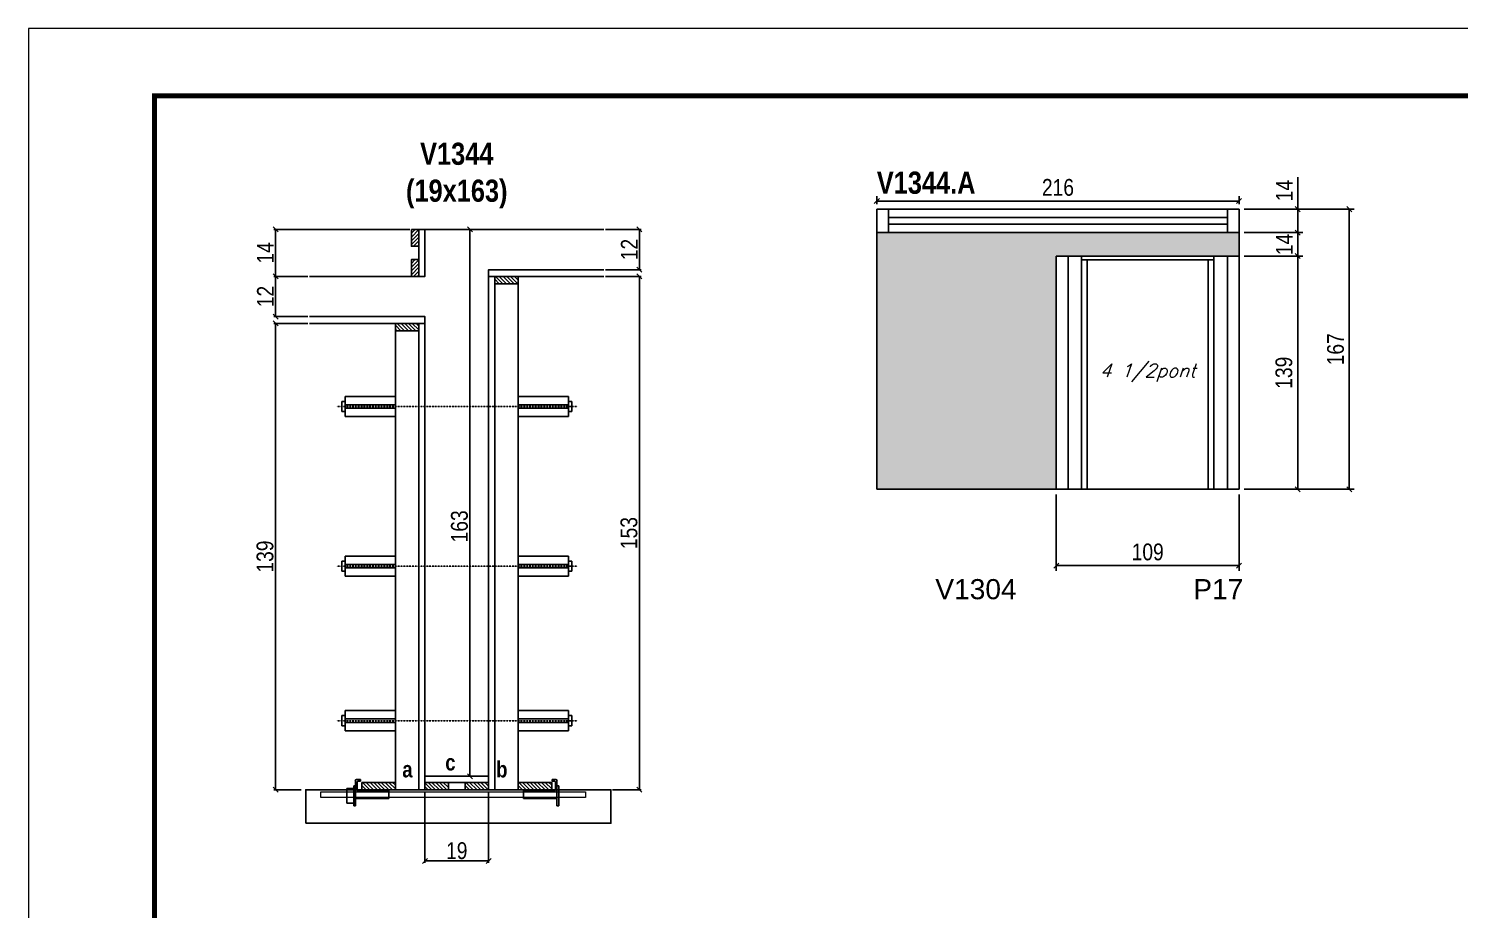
# Model space of a CAD drawing. Extents: x 3309 to 10384, y -2522 to 14608.
# Drawn here: x 6506 to 7359, y 4894 to 5419 of the extents above; entities that cross this region are included whole.
import ezdxf

# ---------------------------------------------------------------- set-up
doc = ezdxf.new("R2010")
doc.units = 0
doc.linetypes.add('DASHED', pattern=[0.75, 0.5, -0.25])
doc.linetypes.add('HIDDEN', pattern=[0.375, 0.25, -0.125])
for name, color, linetype in [('5', 5, 'Continuous'), ('barrote', 251, 'Continuous'), ('COTA', 241, 'Continuous'), ('detalhes', 4, 'Continuous'), ('NOMENCLATURA', 7, 'Continuous'), ('Painéis', 200, 'Continuous'), ('presilha', 1, 'Continuous'), ('SARR_2.2x10', 60, 'Continuous'), ('SARR_2.2x7', 40, 'Continuous'), ('SARR_3.5x7', 81, 'Continuous'), ('SARR_EDITAR', 141, 'Continuous'), ('TENSOR', 3, 'Continuous'), ('texto', 7, 'Continuous')]:
    doc.layers.add(name, color=color, linetype=linetype)
for name, color, linetype, lineweight in [('CONCRETO', 251, 'Continuous', 25), ('Folhas', 255, 'Continuous', 9), ('SARRAFO DE PRESSAO', 251, 'DASHED', 9), ('SCO-___-LAJ', 2, 'Continuous', 0)]:
    doc.layers.add(name, color=color, linetype=linetype, lineweight=lineweight)
doc.styles.add('COTA TECNICA', font='techl___.ttf', dxfattribs={"height": 10})
doc.styles.add('COTA TECNICA 2X', font='techl___.ttf', dxfattribs={"height": 10})
doc.styles.add('Romans', font='romans.shx')
doc.styles.get("Standard").update_dxf_attribs({"font": 'arial.ttf'})
doc.styles.add('TECNICA', font='techb___.ttf', dxfattribs={"height": 10})
doc.dimstyles.new('PAINEL', dxfattribs={"dimtxt": 10, "dimasz": 3, "dimexe": 3, "dimexo": 3, "dimgap": 3, "dimtad": 1, "dimdec": 1, "dimzin": 12, "dimdsep": 46, "dimtxsty": 'COTA TECNICA', "dimblk1": 'OBLIQUE', "dimblk2": 'OBLIQUE', "dimsah": 1, "dimcen": 0.9, "dimclrd": 4, "dimclre": 4, "dimclrt": 240, "dimadec": 1, "dimazin": 3, "dimtfac": 1, "dimtdec": 1, "dimtmove": 0, "dimatfit": 3, "dimfxl": 1, "dimtolj": 1, "dimtzin": 12, "dimarcsym": 0})
doc.dimstyles.new('SECAO', dxfattribs={"dimscale": 0.333333, "dimtxt": 5, "dimasz": 9, "dimexe": 3, "dimexo": 3, "dimgap": 3, "dimtad": 1, "dimdec": 1, "dimlfac": 0.5, "dimzin": 12, "dimdsep": 46, "dimtxsty": 'COTA TECNICA 2X', "dimblk1": 'OBLIQUE', "dimblk2": 'OBLIQUE', "dimsah": 1, "dimcen": 0.9, "dimclrd": 4, "dimclre": 4, "dimclrt": 240, "dimadec": 1, "dimazin": 3, "dimtfac": 1, "dimtdec": 1, "dimtmove": 0, "dimatfit": 3, "dimfxl": 1, "dimtolj": 1, "dimtzin": 12, "dimarcsym": 0})
pattern_1 = [(135, (39978.1714, -118546.598), (-1.122532015, -1.122532015), [])]
pattern_2 = [(225, (130251.2024, 38393.9103), (1.122532015, -1.122532015), [])]

# ---------------------------------------------------------------- blocks, each defined once
blk = doc.blocks.new('9999999999')
at = {"layer": 'Folhas'}
blk.add_lwpolyline([(98138.98, 34190.21), (99623.98, 34190.21), (99623.98, 35240.21), (98138.98, 35240.21)], close=True, dxfattribs=at)
at = {"layer": 'Folhas', "color": 30, "const_width": 3}
blk.add_lwpolyline([(98213.98, 34230.21), (99583.98, 34230.21), (99583.98, 35200.21), (98213.98, 35200.21)], close=True, dxfattribs=at)
blk = doc.blocks.new('PRESILHA METÁLICA 1')
at = {"layer": 'presilha'}
for p, q in [((0, 13), (6, 13)), ((0, 13), (0, 0)), ((6, 15.5), (7.5, 15.5)), ((6, -2.5), (6, 15.5)), ((6, 13), (6, 0)), ((7.5, 10.6), (7.5, 19.9)), ((7.5, 15.5), (7.5, -2.5)), ((12, 21), (8.6, 21)), ((9, 11.6), (9, 18.9)), ((12, 19.5), (9.6, 19.5)), ((12, 21), (12, 19.5)), ((6, 0), (0, 0)), ((37.5, 4.1), (7.5, 4.1)), ((37.5, 11), (9.6, 11)), ((37.5, 11), (37.5, 4.1)), ((7.5, -2.5), (6, -2.5))]:
    blk.add_line(p, q, dxfattribs=at)
for centre, radius, start, end in [((8.6, 19.9), 1.14, 90, 180), ((9.6, 18.9), 0.57, 90, 180), ((9.6, 11.6), 0.57, 180, 270)]:
    blk.add_arc(centre, radius, start, end, dxfattribs=at)
blk = doc.blocks.new('PRESILHA METÁLICA 2')
at = {"layer": 'presilha'}
for p, q in [((-30.8, 13.5), (-30.8, 6.6)), ((-30.8, 13.5), (-2.8, 13.5)), ((-5.2, 23.5), (-5.2, 22)), ((-5.2, 23.5), (-1.9, 23.5)), ((-5.2, 22), (-2.8, 22)), ((-2.2, 14.1), (-2.2, 21.4)), ((0.8, 18), (-0.8, 18)), ((-0.8, 18), (-0.8, 0)), ((-0.8, 14.6), (-0.8, 22.4)), ((0.8, 0), (0.8, 18)), ((-30.8, 6.6), (-0.8, 6.6)), ((-0.8, 0), (0.8, 0))]:
    blk.add_line(p, q, dxfattribs=at)
for centre, radius, start, end in [((-2.8, 21.4), 0.57, 0, 90), ((-2.8, 14.1), 0.57, 270, 0), ((-1.9, 22.4), 1.14, 0, 90)]:
    blk.add_arc(centre, radius, start, end, dxfattribs=at)
blk = doc.blocks.new('_Oblique')
at = {"color": 0, "linetype": 'ByBlock', "lineweight": -2}
blk.add_line((-0.5, -0.5), (0.5, 0.5), dxfattribs=at)
blk = doc.blocks.new('*D1070')
at = {"layer": 'COTA', "color": 4, "lineweight": -2, "transparency": 16777216}
for p, q in [((6672.93, 5243.57), (6652.59, 5243.57)), ((6653.59, 5243.57), (6653.59, 4965.57)), ((6668.82, 4965.57), (6652.59, 4965.57))]:
    blk.add_line(p, q, dxfattribs=at)
at = {"layer": 'Defpoints', "color": 0, "transparency": 16777216}
for p in [(6673.93, 5243.57), (6653.59, 4965.57), (6669.82, 4965.57)]:
    blk.add_point(p, dxfattribs=at)
at = {"layer": 'COTA', "color": 4, "lineweight": -2, "transparency": 16777216, "xscale": 3, "yscale": 3, "zscale": 3}
for p, rotation in [((6653.59, 5243.57), 90), ((6653.59, 4965.57), 270)]:
    blk.add_blockref('_Oblique', p, dxfattribs=dict(at, rotation=rotation))
at = {"layer": 'COTA', "color": 240, "transparency": 16777216, "insert": (6647.34, 5104.57), "char_height": 10, "attachment_point": 5, "rotation": 90, "style": 'COTA TECNICA 2X'}
blk.add_mtext('\\A1;139', dxfattribs=at)
blk = doc.blocks.new('*D1071')
at = {"layer": 'COTA', "color": 4, "lineweight": -2, "transparency": 16777216}
for p, q in [((6850.33, 5271.57), (6871.55, 5271.57)), ((6870.55, 5271.57), (6870.55, 4965.57)), ((6854.45, 4965.57), (6871.55, 4965.57))]:
    blk.add_line(p, q, dxfattribs=at)
at = {"layer": 'Defpoints', "color": 0, "transparency": 16777216}
for p in [(6849.33, 5271.57), (6853.45, 4965.57), (6870.55, 4965.57)]:
    blk.add_point(p, dxfattribs=at)
at = {"layer": 'COTA', "color": 4, "lineweight": -2, "transparency": 16777216, "xscale": 3, "yscale": 3, "zscale": 3}
for p, rotation in [((6870.55, 5271.57), 90), ((6870.55, 4965.57), 270)]:
    blk.add_blockref('_Oblique', p, dxfattribs=dict(at, rotation=rotation))
at = {"layer": 'COTA', "color": 240, "transparency": 16777216, "insert": (6864.33, 5118.57), "char_height": 10, "attachment_point": 5, "rotation": 90, "style": 'COTA TECNICA 2X'}
blk.add_mtext('\\A1;153', dxfattribs=at)
blk = doc.blocks.new('*D1072')
at = {"layer": 'COTA', "color": 4, "lineweight": -2, "transparency": 16777216}
for p, q in [((6779.63, 5299.57), (6768.46, 5299.57)), ((6769.46, 4973.57), (6769.46, 5299.57)), ((6779.63, 4973.57), (6768.46, 4973.57))]:
    blk.add_line(p, q, dxfattribs=at)
at = {"layer": 'Defpoints', "color": 0, "transparency": 16777216}
for p in [(6769.46, 5299.57), (6780.63, 5299.57), (6780.63, 4973.57)]:
    blk.add_point(p, dxfattribs=at)
at = {"layer": 'COTA', "color": 4, "lineweight": -2, "transparency": 16777216, "xscale": 3, "yscale": 3, "zscale": 3}
for p, rotation in [((6769.46, 5299.57), 90), ((6769.46, 4973.57), 270)]:
    blk.add_blockref('_Oblique', p, dxfattribs=dict(at, rotation=rotation))
at = {"layer": 'COTA', "color": 240, "transparency": 16777216, "insert": (6763.24, 5122.57), "char_height": 10, "attachment_point": 5, "rotation": 90, "style": 'COTA TECNICA 2X'}
blk.add_mtext('\\A1;163', dxfattribs=at)
blk = doc.blocks.new('*D1069')
at = {"layer": 'COTA', "color": 4, "lineweight": -2, "transparency": 16777216}
for p, q in [((6850.33, 5299.57), (6871.55, 5299.57)), ((6870.55, 5275.57), (6870.55, 5299.57)), ((6850.33, 5275.57), (6871.55, 5275.57))]:
    blk.add_line(p, q, dxfattribs=at)
at = {"layer": 'Defpoints', "color": 0, "transparency": 16777216}
for p in [(6849.33, 5299.57), (6870.55, 5299.57), (6849.33, 5275.57)]:
    blk.add_point(p, dxfattribs=at)
at = {"layer": 'COTA', "color": 4, "lineweight": -2, "transparency": 16777216, "xscale": 3, "yscale": 3, "zscale": 3}
for p, rotation in [((6870.55, 5299.57), 90), ((6870.55, 5275.57), 270)]:
    blk.add_blockref('_Oblique', p, dxfattribs=dict(at, rotation=rotation))
at = {"layer": 'COTA', "color": 240, "transparency": 16777216, "insert": (6864.49, 5287.57), "char_height": 10, "attachment_point": 5, "rotation": 90, "style": 'COTA TECNICA 2X'}
blk.add_mtext('\\A1;12', dxfattribs=at)
blk = doc.blocks.new('*D1073')
at = {"layer": 'COTA', "color": 4, "lineweight": -2, "transparency": 16777216}
for p, q in [((6672.93, 5271.57), (6652.59, 5271.57)), ((6653.59, 5247.57), (6653.59, 5271.57)), ((6672.93, 5247.57), (6652.59, 5247.57))]:
    blk.add_line(p, q, dxfattribs=at)
at = {"layer": 'Defpoints', "color": 0, "transparency": 16777216}
for p in [(6653.59, 5271.57), (6673.93, 5271.57), (6673.93, 5247.57)]:
    blk.add_point(p, dxfattribs=at)
at = {"layer": 'COTA', "color": 4, "lineweight": -2, "transparency": 16777216, "xscale": 3, "yscale": 3, "zscale": 3}
for p, rotation in [((6653.59, 5271.57), 90), ((6653.59, 5247.57), 270)]:
    blk.add_blockref('_Oblique', p, dxfattribs=dict(at, rotation=rotation))
at = {"layer": 'COTA', "color": 240, "transparency": 16777216, "insert": (6647.53, 5259.57), "char_height": 10, "attachment_point": 5, "rotation": 90, "style": 'COTA TECNICA 2X'}
blk.add_mtext('\\A1;12', dxfattribs=at)
blk = doc.blocks.new('*D1074')
at = {"layer": 'COTA', "color": 4, "lineweight": -2, "transparency": 16777216}
for p, q in [((6742.63, 4964.57), (6742.63, 4922.1)), ((6780.63, 4964.57), (6780.63, 4922.1)), ((6742.63, 4923.1), (6780.63, 4923.1))]:
    blk.add_line(p, q, dxfattribs=at)
at = {"layer": 'Defpoints', "color": 0, "transparency": 16777216}
for p in [(6742.63, 4965.57), (6780.63, 4965.57), (6780.63, 4923.1)]:
    blk.add_point(p, dxfattribs=at)
at = {"layer": 'COTA', "color": 4, "lineweight": -2, "transparency": 16777216, "xscale": 3, "yscale": 3, "zscale": 3, "rotation": 180}
blk.add_blockref('_Oblique', (6742.63, 4923.1), dxfattribs=at)
at = {"layer": 'COTA', "color": 4, "lineweight": -2, "transparency": 16777216, "xscale": 3, "yscale": 3, "zscale": 3}
blk.add_blockref('_Oblique', (6780.63, 4923.1), dxfattribs=at)
at = {"layer": 'COTA', "color": 240, "transparency": 16777216, "insert": (6761.63, 4929.19), "char_height": 10, "attachment_point": 5, "style": 'COTA TECNICA 2X'}
blk.add_mtext('\\A1;19', dxfattribs=at)
blk = doc.blocks.new('*D1075')
at = {"layer": 'COTA', "color": 4, "lineweight": -2, "transparency": 16777216}
for p, q in [((6733.63, 5299.57), (6652.59, 5299.57)), ((6653.59, 5271.57), (6653.59, 5299.57)), ((6672.93, 5271.57), (6652.59, 5271.57))]:
    blk.add_line(p, q, dxfattribs=at)
at = {"layer": 'Defpoints', "color": 0, "transparency": 16777216}
for p in [(6653.59, 5299.57), (6734.63, 5299.57), (6673.93, 5271.57)]:
    blk.add_point(p, dxfattribs=at)
at = {"layer": 'COTA', "color": 4, "lineweight": -2, "transparency": 16777216, "xscale": 3, "yscale": 3, "zscale": 3}
for p, rotation in [((6653.59, 5299.57), 90), ((6653.59, 5271.57), 270)]:
    blk.add_blockref('_Oblique', p, dxfattribs=dict(at, rotation=rotation))
at = {"layer": 'COTA', "color": 240, "transparency": 16777216, "insert": (6647.51, 5285.57), "char_height": 10, "attachment_point": 5, "rotation": 90, "style": 'COTA TECNICA 2X'}
blk.add_mtext('\\A1;14', dxfattribs=at)
blk = doc.blocks.new('*D1076')
at = {"layer": 'COTA', "color": 4, "lineweight": -2, "transparency": 16777216}
for p, q in [((7119.07, 5141.64), (7119.07, 5096.14)), ((7228.07, 5141.64), (7228.07, 5096.14)), ((7119.07, 5099.14), (7228.07, 5099.14))]:
    blk.add_line(p, q, dxfattribs=at)
at = {"layer": 'Defpoints', "color": 0, "transparency": 16777216}
for p in [(7119.07, 5144.64), (7228.07, 5144.64), (7228.07, 5099.14)]:
    blk.add_point(p, dxfattribs=at)
at = {"layer": 'COTA', "color": 4, "lineweight": -2, "transparency": 16777216, "xscale": 3, "yscale": 3, "zscale": 3, "rotation": 180}
blk.add_blockref('_Oblique', (7119.07, 5099.14), dxfattribs=at)
at = {"layer": 'COTA', "color": 4, "lineweight": -2, "transparency": 16777216, "xscale": 3, "yscale": 3, "zscale": 3}
blk.add_blockref('_Oblique', (7228.07, 5099.14), dxfattribs=at)
at = {"layer": 'COTA', "color": 240, "transparency": 16777216, "insert": (7173.57, 5107.27), "char_height": 10, "attachment_point": 5, "style": 'COTA TECNICA'}
blk.add_mtext('\\A1;109', dxfattribs=at)
blk = doc.blocks.new('*D1077')
at = {"layer": 'COTA', "color": 4, "lineweight": -2, "transparency": 16777216}
for p, q in [((7231.07, 5283.64), (7266.06, 5283.64)), ((7263.06, 5283.64), (7263.06, 5144.64)), ((7231.07, 5144.64), (7266.06, 5144.64))]:
    blk.add_line(p, q, dxfattribs=at)
at = {"layer": 'Defpoints', "color": 0, "transparency": 16777216}
for p in [(7228.07, 5283.64), (7228.07, 5144.64), (7263.06, 5144.64)]:
    blk.add_point(p, dxfattribs=at)
at = {"layer": 'COTA', "color": 4, "lineweight": -2, "transparency": 16777216, "xscale": 3, "yscale": 3, "zscale": 3}
for p, rotation in [((7263.06, 5283.64), 90), ((7263.06, 5144.64), 270)]:
    blk.add_blockref('_Oblique', p, dxfattribs=dict(at, rotation=rotation))
at = {"layer": 'COTA', "color": 240, "transparency": 16777216, "insert": (7254.81, 5214.14), "char_height": 10, "attachment_point": 5, "rotation": 90, "style": 'COTA TECNICA'}
blk.add_mtext('\\A1;139', dxfattribs=at)
blk = doc.blocks.new('*D1078')
at = {"layer": 'COTA', "color": 4, "lineweight": -2, "transparency": 16777216}
for p, q in [((7231.07, 5297.64), (7266.06, 5297.64)), ((7263.06, 5283.64), (7263.06, 5297.64)), ((7231.07, 5283.64), (7266.06, 5283.64))]:
    blk.add_line(p, q, dxfattribs=at)
at = {"layer": 'Defpoints', "color": 0, "transparency": 16777216}
for p in [(7228.07, 5297.64), (7263.06, 5297.64), (7228.07, 5283.64)]:
    blk.add_point(p, dxfattribs=at)
at = {"layer": 'COTA', "color": 4, "lineweight": -2, "transparency": 16777216, "xscale": 3, "yscale": 3, "zscale": 3}
for p, rotation in [((7263.06, 5297.64), 90), ((7263.06, 5283.64), 270)]:
    blk.add_blockref('_Oblique', p, dxfattribs=dict(at, rotation=rotation))
at = {"layer": 'COTA', "color": 240, "transparency": 16777216, "insert": (7254.99, 5290.64), "char_height": 10, "attachment_point": 5, "rotation": 90, "style": 'COTA TECNICA'}
blk.add_mtext('\\A1;14', dxfattribs=at)
blk = doc.blocks.new('*D1079')
at = {"layer": 'COTA', "color": 4, "lineweight": -2, "transparency": 16777216}
for p, q in [((7263.06, 5311.64), (7263.06, 5330.76)), ((7231.07, 5311.64), (7266.06, 5311.64)), ((7263.06, 5297.64), (7263.06, 5311.64)), ((7231.07, 5297.64), (7266.06, 5297.64))]:
    blk.add_line(p, q, dxfattribs=at)
at = {"layer": 'Defpoints', "color": 0, "transparency": 16777216}
for p in [(7228.07, 5311.64), (7263.06, 5311.64), (7228.07, 5297.64)]:
    blk.add_point(p, dxfattribs=at)
at = {"layer": 'COTA', "color": 4, "lineweight": -2, "transparency": 16777216, "xscale": 3, "yscale": 3, "zscale": 3}
for p, rotation in [((7263.06, 5311.64), 90), ((7263.06, 5297.64), 270)]:
    blk.add_blockref('_Oblique', p, dxfattribs=dict(at, rotation=rotation))
at = {"layer": 'COTA', "color": 240, "transparency": 16777216, "insert": (7254.99, 5322.7), "char_height": 10, "attachment_point": 5, "rotation": 90, "style": 'COTA TECNICA'}
blk.add_mtext('\\A1;14', dxfattribs=at)
blk = doc.blocks.new('*D1080')
at = {"layer": 'COTA', "color": 4, "lineweight": -2, "transparency": 16777216}
for p, q in [((7231.07, 5311.64), (7296.69, 5311.64)), ((7293.69, 5144.64), (7293.69, 5311.64)), ((7231.07, 5144.64), (7296.69, 5144.64))]:
    blk.add_line(p, q, dxfattribs=at)
at = {"layer": 'Defpoints', "color": 0, "transparency": 16777216}
for p in [(7228.07, 5311.64), (7293.69, 5311.64), (7228.07, 5144.64)]:
    blk.add_point(p, dxfattribs=at)
at = {"layer": 'COTA', "color": 4, "lineweight": -2, "transparency": 16777216, "xscale": 3, "yscale": 3, "zscale": 3}
for p, rotation in [((7293.69, 5311.64), 90), ((7293.69, 5144.64), 270)]:
    blk.add_blockref('_Oblique', p, dxfattribs=dict(at, rotation=rotation))
at = {"layer": 'COTA', "color": 240, "transparency": 16777216, "insert": (7285.59, 5228.14), "char_height": 10, "attachment_point": 5, "rotation": 90, "style": 'COTA TECNICA'}
blk.add_mtext('\\A1;167', dxfattribs=at)
blk = doc.blocks.new('*D1081')
at = {"layer": 'COTA', "color": 4, "lineweight": -2, "transparency": 16777216}
for p, q in [((7012.07, 5314.64), (7012.07, 5319.47)), ((7228.07, 5316.47), (7012.07, 5316.47)), ((7228.07, 5314.64), (7228.07, 5319.47))]:
    blk.add_line(p, q, dxfattribs=at)
at = {"layer": 'Defpoints', "color": 0, "transparency": 16777216}
for p in [(7012.07, 5316.47), (7012.07, 5311.64), (7228.07, 5311.64)]:
    blk.add_point(p, dxfattribs=at)
at = {"layer": 'COTA', "color": 4, "lineweight": -2, "transparency": 16777216, "xscale": 3, "yscale": 3, "zscale": 3, "rotation": 180}
blk.add_blockref('_Oblique', (7012.07, 5316.47), dxfattribs=at)
at = {"layer": 'COTA', "color": 4, "lineweight": -2, "transparency": 16777216, "xscale": 3, "yscale": 3, "zscale": 3}
blk.add_blockref('_Oblique', (7228.07, 5316.47), dxfattribs=at)
at = {"layer": 'COTA', "color": 240, "transparency": 16777216, "insert": (7120.07, 5324.57), "char_height": 10, "attachment_point": 5, "style": 'COTA TECNICA'}
blk.add_mtext('\\A1;216', dxfattribs=at)

msp = doc.modelspace()

# ---------------------------------------------------------------- hatches: boundary and pattern name
at = {"layer": 'COTA'}
h = msp.add_hatch(dxfattribs=at)
h.set_pattern_fill('AR-CONC', color=256, scale=0.03)
h.paths.add_polyline_path([(7119.07, 5283.64), (7228.07, 5283.64), (7228.07, 5297.64), (7012.07, 5297.64), (7012.07, 5144.64), (7119.07, 5144.64)])
at = {"layer": 'SARR_2.2x10'}
h = msp.add_hatch(dxfattribs=at)
h.set_pattern_fill('ANSI31', color=256, scale=0.5, angle=90)
h.set_pattern_definition([(135, (39898.5714, -118546.598), (-1.122532015, -1.122532015), [])])
h.paths.add_polyline_path([(6705.03, 4969.97), (6705.03, 4965.57), (6725.03, 4965.57), (6725.03, 4969.97)])
h = msp.add_hatch(dxfattribs=at)
h.set_pattern_fill('ANSI31', color=256, scale=0.5, angle=90)
h.set_pattern_definition([(135, (39991.7714, -118546.598), (-1.122532015, -1.122532015), [])])
h.paths.add_polyline_path([(6798.23, 4969.97), (6798.23, 4965.57), (6818.23, 4965.57), (6818.23, 4969.97)])
at = {"layer": 'SARR_2.2x7'}
h = msp.add_hatch(dxfattribs=at)
h.set_pattern_fill('ANSI31', color=256, scale=0.5, angle=180)
h.set_pattern_definition(pattern_2)
h.paths.add_polyline_path([(6734.63, 5289.57), (6739.03, 5289.57), (6739.03, 5299.57), (6734.63, 5299.57)])
h = msp.add_hatch(dxfattribs=at)
h.set_pattern_fill('ANSI31', color=256, scale=0.5, angle=180)
h.set_pattern_definition(pattern_2)
h.paths.add_polyline_path([(6734.63, 5281.57), (6739.03, 5281.57), (6739.03, 5271.57), (6734.63, 5271.57)])
h = msp.add_hatch(dxfattribs=at)
h.set_pattern_fill('ANSI31', color=256, scale=0.5, angle=90)
h.set_pattern_definition([(135, (39892.5714, -118244.998), (-1.122532015, -1.122532015), [])])
h.paths.add_polyline_path([(6784.23, 5271.57), (6784.23, 5267.17), (6798.23, 5267.17), (6798.23, 5271.57)])
h = msp.add_hatch(dxfattribs=at)
h.set_pattern_fill('ANSI31', color=256, scale=0.5, angle=90)
h.set_pattern_definition([(135, (39912.5714, -118272.998), (-1.122532015, -1.122532015), [])])
h.paths.add_polyline_path([(6739.03, 5243.57), (6739.03, 5239.17), (6725.03, 5239.17), (6725.03, 5243.57)])
h = msp.add_hatch(dxfattribs=at)
h.set_pattern_fill('ANSI31', color=256, scale=0.5, angle=90)
h.set_pattern_definition(pattern_1)
h.paths.add_polyline_path([(6756.63, 4965.57), (6756.63, 4969.97), (6742.63, 4969.97), (6742.63, 4965.57)])
h = msp.add_hatch(dxfattribs=at)
h.set_pattern_fill('ANSI31', color=256, scale=0.5, angle=90)
h.set_pattern_definition(pattern_1)
h.paths.add_polyline_path([(6766.63, 4969.97), (6766.63, 4965.57), (6780.63, 4965.57), (6780.63, 4969.97)])

# ---------------------------------------------------------------- linework, layer by layer
at = {"ltscale": 3}
for p, q in [((6693.03, 5191), (6693.03, 5197)), ((6695.03, 5197), (6693.03, 5197)), ((6695.03, 5188), (6695.03, 5200)), ((6695.03, 5200), (6725.03, 5200)), ((6725.03, 5195), (6695.03, 5195)), ((6828.23, 5200), (6798.23, 5200)), ((6798.23, 5195), (6828.23, 5195)), ((6828.23, 5188), (6828.23, 5200)), ((6828.23, 5197), (6830.23, 5197)), ((6830.23, 5191), (6830.23, 5197)), ((6695.03, 5191), (6693.03, 5191)), ((6725.03, 5193), (6695.03, 5193)), ((6695.03, 5188), (6725.03, 5188)), ((6798.23, 5193), (6828.23, 5193)), ((6828.23, 5188), (6798.23, 5188)), ((6830.23, 5191), (6828.23, 5191)), ((6693.03, 5095.88), (6693.03, 5101.88)), ((6695.03, 5101.88), (6693.03, 5101.88)), ((6695.03, 5092.88), (6695.03, 5104.88)), ((6695.03, 5104.88), (6725.03, 5104.88)), ((6828.23, 5104.88), (6798.23, 5104.88)), ((6828.23, 5092.88), (6828.23, 5104.88)), ((6828.23, 5101.88), (6830.23, 5101.88)), ((6830.23, 5095.88), (6830.23, 5101.88)), ((6695.03, 5095.88), (6693.03, 5095.88)), ((6725.03, 5099.88), (6695.03, 5099.88)), ((6725.03, 5097.88), (6695.03, 5097.88)), ((6695.03, 5092.88), (6725.03, 5092.88)), ((6798.23, 5099.88), (6828.23, 5099.88)), ((6798.23, 5097.88), (6828.23, 5097.88)), ((6828.23, 5092.88), (6798.23, 5092.88)), ((6830.23, 5095.88), (6828.23, 5095.88)), ((6693.03, 5009.74), (6693.03, 5003.74)), ((6695.03, 5009.74), (6693.03, 5009.74)), ((6695.03, 5012.74), (6695.03, 5000.74)), ((6695.03, 5012.74), (6725.03, 5012.74)), ((6725.03, 5007.74), (6695.03, 5007.74)), ((6828.23, 5012.74), (6798.23, 5012.74)), ((6798.23, 5007.74), (6828.23, 5007.74)), ((6828.23, 5012.74), (6828.23, 5000.74)), ((6830.23, 5009.74), (6828.23, 5009.74)), ((6830.23, 5009.74), (6830.23, 5003.74)), ((6695.03, 5003.74), (6693.03, 5003.74)), ((6725.03, 5005.74), (6695.03, 5005.74)), ((6695.03, 5000.74), (6725.03, 5000.74)), ((6798.23, 5005.74), (6828.23, 5005.74)), ((6828.23, 5000.74), (6798.23, 5000.74)), ((6828.23, 5003.74), (6830.23, 5003.74))]:
    msp.add_line(p, q, dxfattribs=at)
at = {"layer": 'barrote'}
msp.add_lwpolyline([(6671.58, 4945.57), (6853.49, 4945.57), (6853.49, 4965.57), (6671.58, 4965.57)], close=True, dxfattribs=at)
at = {"layer": 'CONCRETO', "linetype": 'Continuous'}
for p, q in [((6849.33, 5299.57), (6739.03, 5299.57)), ((6742.63, 5271.57), (6673.93, 5271.57))]:
    msp.add_line(p, q, dxfattribs=at)
at = {"layer": 'COTA'}
for p, q in [((7012.07, 5144.64), (7012.07, 5297.64)), ((7228.07, 5297.64), (7228.07, 5283.64)), ((7119.07, 5144.64), (7012.07, 5144.64))]:
    msp.add_line(p, q, dxfattribs=at)
at = {"layer": 'detalhes', "color": 250}
msp.add_line((6671.58, 4945.57), (6671.58, 4965.57), dxfattribs=at)
at = {"layer": 'Painéis', "linetype": 'ByBlock'}
for p, q in [((7012.07, 5311.64), (7228.07, 5311.64)), ((7012.07, 5297.64), (7012.07, 5311.64)), ((7228.07, 5297.64), (7228.07, 5311.64)), ((7012.07, 5297.64), (7228.07, 5297.64)), ((7119.07, 5144.64), (7119.07, 5283.64)), ((7119.07, 5283.64), (7228.07, 5283.64)), ((7228.07, 5283.64), (7228.07, 5144.64)), ((7228.07, 5144.64), (7119.07, 5144.64))]:
    msp.add_line(p, q, dxfattribs=at)
at = {"layer": 'Painéis', "linetype": 'Continuous', "elevation": 0}
msp.add_lwpolyline([(6739.03, 5271.57), (6742.63, 5271.57), (6742.63, 5299.57), (6739.03, 5299.57)], close=True, dxfattribs=at)
for points in [[(6849.33, 5271.57), (6780.63, 5271.57), (6780.63, 5275.57), (6849.33, 5275.57)], [(6673.93, 5243.57), (6742.63, 5243.57), (6742.63, 5247.57), (6673.93, 5247.57)]]:
    msp.add_lwpolyline(points, dxfattribs=at)
at = {"layer": 'Painéis', "linetype": 'Continuous'}
for points in [[(6784.23, 4965.57), (6784.23, 5271.57), (6780.63, 5271.57), (6780.63, 4965.57)], [(6739.03, 4965.57), (6739.03, 5243.57), (6742.63, 5243.57), (6742.63, 4965.57)], [(6780.63, 4973.57), (6742.63, 4973.57), (6742.63, 4969.97), (6780.63, 4969.97)]]:
    msp.add_lwpolyline(points, close=True, dxfattribs=at)
at = {"layer": 'SARR_2.2x10'}
for points in [[(6705.03, 4969.97), (6725.03, 4969.97), (6725.03, 4965.57), (6705.03, 4965.57)], [(6798.23, 4969.97), (6818.23, 4969.97), (6818.23, 4965.57), (6798.23, 4965.57)]]:
    msp.add_lwpolyline(points, close=True, dxfattribs=at)
at = {"layer": 'SARR_2.2x7', "linetype": 'Continuous'}
for p, q in [((7019.07, 5297.64), (7019.07, 5311.64)), ((7221.07, 5297.64), (7221.07, 5311.64)), ((7126.07, 5144.64), (7126.07, 5283.64)), ((7134.07, 5281.44), (7213.07, 5281.44)), ((7221.07, 5144.64), (7221.07, 5283.64))]:
    msp.add_line(p, q, dxfattribs=at)
at = {"layer": 'SARR_2.2x7'}
for points in [[(6734.63, 5299.57), (6734.63, 5289.57), (6739.03, 5289.57), (6739.03, 5299.57)], [(6734.63, 5271.57), (6734.63, 5281.57), (6739.03, 5281.57), (6739.03, 5271.57)], [(6742.63, 4969.97), (6756.63, 4969.97), (6756.63, 4965.57), (6742.63, 4965.57)], [(6780.63, 4969.97), (6766.63, 4969.97), (6766.63, 4965.57), (6780.63, 4965.57)]]:
    msp.add_lwpolyline(points, close=True, dxfattribs=at)
at = {"layer": 'SARR_2.2x7', "elevation": 0}
for points in [[(6798.23, 5271.57), (6784.23, 5271.57), (6784.23, 5267.17), (6798.23, 5267.17)], [(6725.03, 5243.57), (6739.03, 5243.57), (6739.03, 5239.17), (6725.03, 5239.17)]]:
    msp.add_lwpolyline(points, close=True, dxfattribs=at)
at = {"layer": 'SARR_3.5x7'}
for p, q in [((7134.07, 5283.64), (7134.07, 5144.64)), ((7137.57, 5281.44), (7137.57, 5144.64)), ((7209.57, 5281.44), (7209.57, 5144.64)), ((7213.07, 5283.64), (7213.07, 5144.64))]:
    msp.add_line(p, q, dxfattribs=at)
for points in [[(6784.23, 5267.17), (6798.23, 5267.17), (6798.23, 4965.57), (6784.23, 4965.57)], [(6739.03, 5239.17), (6725.03, 5239.17), (6725.03, 4965.57), (6739.03, 4965.57)]]:
    msp.add_lwpolyline(points, close=True, dxfattribs=at)
at = {"layer": 'SARR_EDITAR', "linetype": 'ByBlock'}
for p, q in [((7019.07, 5306.64), (7221.07, 5306.64)), ((7019.07, 5302.64), (7221.07, 5302.64))]:
    msp.add_line(p, q, dxfattribs=at)
at = {"layer": 'SCO-___-LAJ', "color": 1}
msp.add_lwpolyline([(6680.58, 4964.24), (6838.42, 4964.24), (6838.42, 4961.04), (6680.58, 4961.04)], close=True, dxfattribs=at)
at = {"layer": 'TENSOR', "linetype": 'HIDDEN', "ltscale": 0.5}
for p, q in [((6690.03, 5194), (6833.54, 5194)), ((6690.03, 5098.88), (6833.54, 5098.88)), ((6690.03, 5006.74), (6833.54, 5006.74))]:
    msp.add_line(p, q, dxfattribs=at)

# ---------------------------------------------------------------- block references
at = {"layer": 'presilha', "xscale": 0.6666666666666666, "yscale": 0.6666666666666666, "zscale": 0.6666666666666666}
for name, p in [('PRESILHA METÁLICA 1', (6696.17, 4957.6)), ('PRESILHA METÁLICA 2', (6821.91, 4955.94))]:
    msp.add_blockref(name, p, dxfattribs=at)
at = {"layer": 'SARRAFO DE PRESSAO', "color": 6, "linetype": 'ByBlock'}
msp.add_blockref('9999999999', (-91632.61, -29820.95), dxfattribs=at)

# ---------------------------------------------------------------- texts
at = {"layer": '5', "linetype": 'Continuous'}
for s, p in [('V1304', (7046.95, 5079.13)), ('P17', (7200.74, 5079.13))]:
    msp.add_text(s, height=12, rotation=359.99996, dxfattribs=at).set_placement(p)
at = {"layer": 'detalhes', "style": 'TECNICA'}
for s, p in [('c', (6754.77, 4977.04)), ('b', (6785.13, 4972.92)), ('a', (6729.16, 4972.93))]:
    msp.add_text(s, height=9.6, dxfattribs=at).set_placement(p)
at = {"layer": 'NOMENCLATURA', "style": 'TECNICA'}
msp.add_text('V1344.A', height=13.2, dxfattribs=at).set_placement((7012.07, 5320.83))
at = {"layer": 'NOMENCLATURA', "insert": (6761.63, 5351.27), "char_height": 13.2, "attachment_point": 2, "style": 'TECNICA'}
msp.add_mtext_dynamic_manual_height_columns('V1344\\P(19x163)', width=300.2766, gutter_width=1, heights=[0], dxfattribs=at)
at = {"layer": 'texto', "color": 2, "insert": (7173.57, 5214.14), "char_height": 8, "attachment_point": 5, "style": 'Romans'}
msp.add_mtext('{\\Q19;\\C256;4 1/2pont}', dxfattribs=at)

# ---------------------------------------------------------------- dimensions: what is measured, and where the dimension line sits
at = {"layer": 'COTA'}
for base, p1, p2, dimstyle, picture, middle in [((7012.07, 5316.47), (7228.07, 5311.64), (7012.07, 5311.64), 'PAINEL', '*D1081', (7120.07, 5324.57)), ((7228.07, 5099.14), (7119.07, 5144.64), (7228.07, 5144.64), 'PAINEL', '*D1076', (7173.57, 5107.27)), ((6780.63, 4923.1), (6742.63, 4965.57), (6780.63, 4965.57), 'SECAO', '*D1074', (6761.63, 4929.19))]:
    dim = msp.add_linear_dim(base=base, p1=p1, p2=p2, dimstyle=dimstyle, dxfattribs=at)
    dim.commit()
    dim.dimension.update_dxf_attribs({"geometry": picture, "text_midpoint": middle})
for base, p1, p2, dimstyle, picture, middle in [((7263.06, 5311.64), (7228.07, 5297.64), (7228.07, 5311.64), 'PAINEL', '*D1079', (7254.99, 5322.7)), ((7293.69, 5311.64), (7228.07, 5144.64), (7228.07, 5311.64), 'PAINEL', '*D1080', (7285.59, 5228.14)), ((6653.59, 5299.57), (6673.93, 5271.57), (6734.63, 5299.57), 'SECAO', '*D1075', (6647.51, 5285.57)), ((6870.55, 5299.57), (6849.33, 5275.57), (6849.33, 5299.57), 'SECAO', '*D1069', (6864.49, 5287.57)), ((7263.06, 5144.64), (7228.07, 5283.64), (7228.07, 5144.64), 'PAINEL', '*D1077', (7254.81, 5214.14)), ((6653.59, 5271.57), (6673.93, 5247.57), (6673.93, 5271.57), 'SECAO', '*D1073', (6647.53, 5259.57)), ((6870.55, 4965.57, 0), (6849.33, 5271.57), (6853.45, 4965.57, 0), 'SECAO', '*D1071', (6864.33, 5118.57, 0)), ((6653.59, 4965.57, 0), (6673.93, 5243.57), (6669.82, 4965.57, 0), 'SECAO', '*D1070', (6647.34, 5104.57, 0))]:
    dim = msp.add_linear_dim(base=base, p1=p1, p2=p2, angle=90, dimstyle=dimstyle, dxfattribs=at)
    dim.commit()
    dim.dimension.update_dxf_attribs({"geometry": picture, "text_midpoint": middle})
for base, p1, p2, dimstyle, picture, middle in [((6769.46, 5299.57), (6780.63, 4973.57), (6780.63, 5299.57), 'SECAO', '*D1072', (6769.46, 5122.57)), ((7263.06, 5297.64), (7228.07, 5283.64), (7228.07, 5297.64), 'PAINEL', '*D1078', (7263.06, 5290.64))]:
    dim = msp.add_linear_dim(base=base, p1=p1, p2=p2, angle=90, dimstyle=dimstyle, dxfattribs=at)
    dim.commit()
    dim.dimension.update_dxf_attribs({"geometry": picture, "text_midpoint": middle, "dimtype": 160})

doc.saveas('drawing.dxf')
